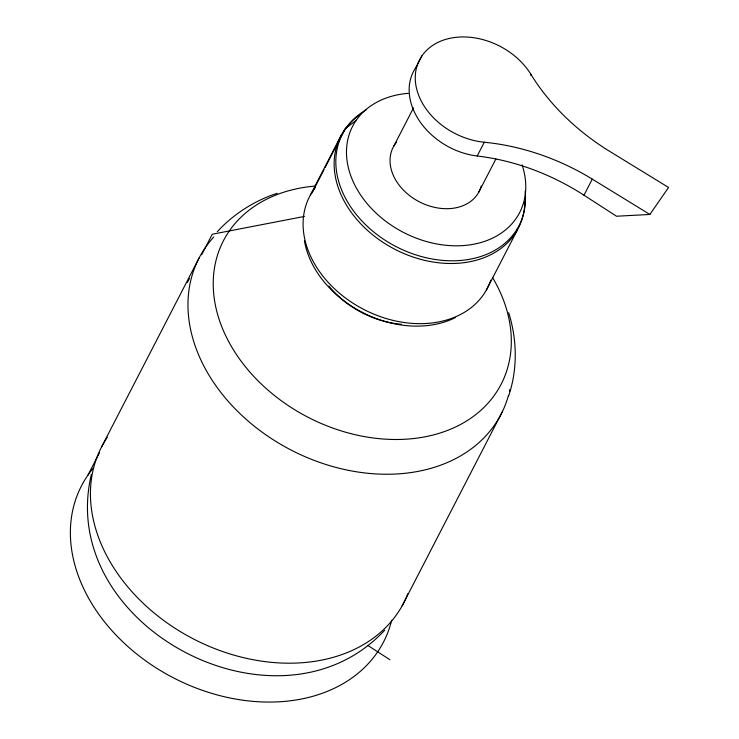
<?xml version="1.0" encoding="UTF-8"?>
<svg xmlns="http://www.w3.org/2000/svg" width="739" height="739" viewBox="0 0 739 739"><rect width="100%" height="100%" fill="white"/><g stroke="black" fill="none" stroke-linecap="round" stroke-linejoin="round"><path stroke-width="1.11" d="M91.35 474.475C55.268 626.413 278.501 744.145 384.742 630.173M508.654 395.873C517.734 369.084 517.115 339.57 508.681 312.699M101.511 447.058L199.031 258.105M87.895 475.214L99.534 452.656M187.392 282.427L189.517 278.326M201.682 254.743L212.269 234.235L304.376 216.435M310.472 194.902L341.529 134.729M311.941 193.036L324.024 169.619M325.077 167.587L345.039 128.9L356.161 120.374M415.937 67.489L419.318 60.931M419.697 60.201L421.951 55.831M393.628 146.424L413.507 107.894M477.2 155.994L484.304 142.23A65.004 49.06 27.3 0 1 417.202 90.962A65.004 49.06 27.3 0 1 453.792 37.615A65.004 49.06 27.3 0 1 530.888 74.316A200.01 150.95 27.3 0 0 609.693 151.356L668.555 187.475L649.867 214.458L616.511 216.231L583.986 195.207C551.876 174.487 515.212 160.502 477.2 155.994A65.032 49.199 30.4 0 1 419.53 121.048A65.032 49.199 30.4 0 1 416.667 66.445M530.445 75.175L530.888 74.316M478.613 192.454L495.887 158.987M486.438 289.919L517.494 229.746M583.986 195.207L592.281 179.124L649.867 214.458M402.136 605.832L502.529 411.337M217.303 231.677C233.57 214.033 254.364 200.722 277.19 193.313M367.699 645.369L389.933 659.733M522.085 164.908A94.001 70.944 27.3 0 1 462.374 245.634A94.001 70.944 27.3 0 1 350.656 175.411A94.001 70.944 27.3 0 1 408.242 93.354M508.469 395.42A170.007 128.309 27.3 0 1 287.877 448.361A170.007 128.309 27.3 0 1 213.793 236.97M509.938 389.416A170.007 128.309 27.3 0 1 509.494 391.43M401.332 324.273A83.341 62.898 27.3 0 1 328.846 286.021M525.133 191.327A99.442 75.045 27.3 0 1 396.437 246.798A99.442 75.045 27.3 0 1 366.396 109.732M455.547 317.474A96.911 73.143 27.3 0 1 363.145 312.8A96.911 73.143 27.3 0 1 304.431 240.822M492.608 277.633A156.298 117.963 27.3 0 1 426.542 436.509A156.298 117.963 27.3 0 1 224.129 332.31A156.298 117.963 27.3 0 1 314.805 186.099M490.742 280.173A100.005 75.47 27.3 0 1 362.766 308.92A100.005 75.47 27.3 0 1 315.313 187.604M524.875 201.599A100.005 75.47 27.3 0 1 394.46 249.08A100.005 75.47 27.3 0 1 359.117 115.266M407.891 593.593A170.007 128.309 27.3 0 1 193.11 638.773A170.007 128.309 27.3 0 1 107.303 437.294M484.304 142.23A200.01 150.95 27.3 0 1 592.281 179.124M481.228 186.016A48.34 36.479 27.3 0 1 419.281 201.793A48.34 36.479 27.3 0 1 396.594 142.128M391.67 620.252A170.007 128.309 27.3 0 1 174.469 678.374A170.007 128.309 27.3 0 1 93.493 467.889"/></g></svg>
